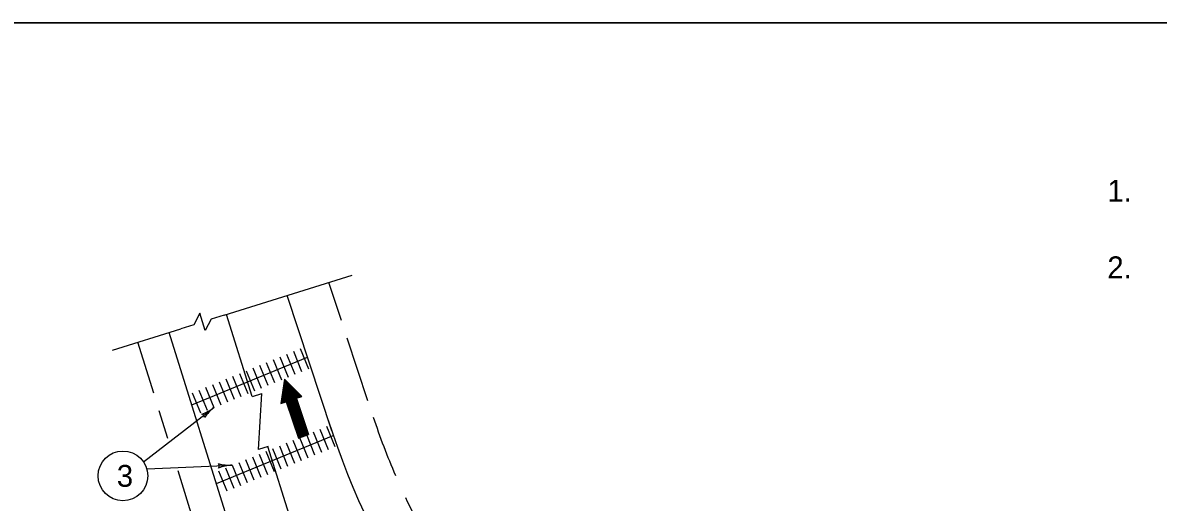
# Model space of a CAD drawing. Extents: x 1007 to 1035.5, y 1000.5 to 1021.5.
# Drawn here: x 1014.03 to 1024.42, y 1017.11 to 1021.5 of the extents above; entities that cross this region are included whole.
import ezdxf

# ---------------------------------------------------------------- set-up
doc = ezdxf.new("R2010")
doc.units = 0
for name, color, linetype in [('Level 1', 7, 'Continuous'), ('Level 10', 7, 'Continuous'), ('Level 11', 7, 'Continuous'), ('Level 2', 7, 'Continuous')]:
    doc.layers.add(name, color=color, linetype=linetype)

msp = doc.modelspace()

# ---------------------------------------------------------------- linework, layer by layer
at = {"layer": 'Level 1'}
for p, q in [((1015.877, 1018.825), (1017.046, 1019.191)), ((1016.948, 1018.778), (1016.834, 1019.125)), ((1016.86, 1017.768), (1016.452, 1019.005)), ((1016.132, 1018.082), (1015.898, 1018.832)), ((1014.857, 1018.506), (1015.479, 1018.701)), ((1016.564, 1014.862), (1015.373, 1018.668)), ((1017.191, 1018.043), (1017.002, 1018.615)), ((1015.233, 1018.112), (1015.087, 1018.578)), ((1016.509, 1018.496), (1016.585, 1018.311)), ((1016.571, 1018.521), (1016.647, 1018.336)), ((1015.58, 1018.006), (1016.638, 1018.441)), ((1016.262, 1018.394), (1016.338, 1018.209)), ((1016.324, 1018.42), (1016.4, 1018.235)), ((1016.386, 1018.445), (1016.462, 1018.26)), ((1016.447, 1018.47), (1016.523, 1018.285)), ((1016.016, 1018.293), (1016.092, 1018.108)), ((1016.077, 1018.318), (1016.153, 1018.133)), ((1016.139, 1018.344), (1016.215, 1018.159)), ((1016.201, 1018.369), (1016.277, 1018.184)), ((1015.769, 1018.192), (1015.845, 1018.007)), ((1015.831, 1018.217), (1015.907, 1018.032)), ((1015.892, 1018.242), (1015.968, 1018.057)), ((1015.954, 1018.268), (1016.03, 1018.083)), ((1015.584, 1018.116), (1015.66, 1017.931)), ((1015.646, 1018.141), (1015.722, 1017.956)), ((1015.707, 1018.166), (1015.783, 1017.981)), ((1016.136, 1018.083), (1016.222, 1018.11)), ((1016.192, 1017.598), (1016.222, 1018.11)), ((1015.139, 1017.485), (1015.783, 1017.981)), ((1015.36, 1017.698), (1015.281, 1017.952)), ((1016.751, 1017.783), (1016.827, 1017.598)), ((1016.813, 1017.809), (1016.889, 1017.624)), ((1015.805, 1017.287), (1016.874, 1017.726)), ((1016.505, 1017.682), (1016.581, 1017.497)), ((1016.566, 1017.707), (1016.642, 1017.522)), ((1016.628, 1017.733), (1016.704, 1017.548)), ((1016.69, 1017.758), (1016.766, 1017.573)), ((1016.278, 1017.625), (1016.192, 1017.598)), ((1016.196, 1017.555), (1016.272, 1017.37)), ((1016.258, 1017.581), (1016.334, 1017.396)), ((1016.485, 1016.954), (1016.276, 1017.624)), ((1016.32, 1017.606), (1016.396, 1017.421)), ((1016.381, 1017.631), (1016.457, 1017.446)), ((1016.443, 1017.657), (1016.519, 1017.472)), ((1015.171, 1017.42), (1015.95, 1017.454)), ((1015.95, 1017.454), (1016.026, 1017.269)), ((1016.011, 1017.479), (1016.087, 1017.294)), ((1016.073, 1017.505), (1016.149, 1017.32)), ((1016.135, 1017.53), (1016.211, 1017.345)), ((1015.6, 1016.937), (1015.455, 1017.401)), ((1015.826, 1017.403), (1015.902, 1017.218)), ((1015.888, 1017.429), (1015.964, 1017.244))]:
    msp.add_line(p, q, dxfattribs=at)
for points in [[(1015.877, 1018.825), (1015.757, 1018.788), (1015.703, 1018.684), (1015.653, 1018.843), (1015.598, 1018.738), (1015.479, 1018.701)], [(1016.419, 1018.18), (1016.576, 1017.709)], [(1016.421, 1018.191), (1016.581, 1017.711)], [(1016.422, 1018.202), (1016.585, 1017.712)], [(1016.424, 1018.213), (1016.59, 1017.714)], [(1016.425, 1018.224), (1016.595, 1017.716)], [(1016.425, 1018.224), (1016.595, 1017.716)], [(1016.427, 1018.235), (1016.6, 1017.717)], [(1016.432, 1018.235), (1016.604, 1017.719)], [(1016.44, 1018.227), (1016.609, 1017.72)], [(1016.448, 1018.219), (1016.614, 1017.722)], [(1016.456, 1018.211), (1016.619, 1017.724)], [(1016.464, 1018.204), (1016.623, 1017.725)], [(1016.472, 1018.196), (1016.628, 1017.727)], [(1016.48, 1018.188), (1016.633, 1017.728)], [(1016.487, 1018.18), (1016.638, 1017.73)], [(1016.404, 1018.074), (1016.42, 1018.026)], [(1016.406, 1018.085), (1016.425, 1018.028)], [(1016.407, 1018.096), (1016.43, 1018.03)], [(1016.409, 1018.107), (1016.434, 1018.031)], [(1016.41, 1018.119), (1016.439, 1018.033)], [(1016.412, 1018.129), (1016.555, 1017.702)], [(1016.413, 1018.135), (1016.557, 1017.703)], [(1016.414, 1018.146), (1016.562, 1017.705)], [(1016.416, 1018.157), (1016.566, 1017.706)], [(1016.418, 1018.168), (1016.571, 1017.708)], [(1016.495, 1018.172), (1016.642, 1017.731)], [(1016.503, 1018.164), (1016.647, 1017.733)], [(1016.511, 1018.156), (1016.541, 1018.067)], [(1016.519, 1018.148), (1016.546, 1018.068)], [(1016.519, 1018.148), (1016.546, 1018.068)], [(1016.527, 1018.141), (1016.551, 1018.07)], [(1016.535, 1018.133), (1016.555, 1018.071)], [(1016.543, 1018.125), (1016.56, 1018.073)], [(1016.551, 1018.117), (1016.565, 1018.075)], [(1016.559, 1018.109), (1016.57, 1018.076)], [(1016.566, 1018.101), (1016.574, 1018.078)], [(1016.574, 1018.094), (1016.579, 1018.079)], [(1016.582, 1018.086), (1016.584, 1018.081)], [(1016.396, 1018.019), (1016.396, 1018.018)], [(1016.398, 1018.03), (1016.401, 1018.02)], [(1016.399, 1018.041), (1016.406, 1018.022)], [(1016.401, 1018.052), (1016.411, 1018.023)], [(1016.403, 1018.063), (1016.415, 1018.025)]]:
    msp.add_lwpolyline(points, dxfattribs=at)
msp.add_lwpolyline([(1016.428, 1018.24), (1016.396, 1018.018), (1016.444, 1018.034), (1016.555, 1017.702), (1016.649, 1017.734), (1016.539, 1018.066), (1016.586, 1018.082)], close=True, dxfattribs=at)
msp.add_circle((1014.951, 1017.356), 0.227, dxfattribs=at)
for radius, start, end in [(6.8, 197.3801, 266.4525), (6.4, 198.2522, 203.3572), (6.4, 205.3585, 210.7965)]:
    msp.add_arc((1023.318, 1019.898), radius, start, end, dxfattribs=at)
at = {"layer": 'Level 10'}
msp.add_line((1007, 1021.5), (1035.5, 1021.5), dxfattribs=at)
at = {"layer": 'Level 11'}
msp.add_lwpolyline([(1007, 1000.5), (1035.5, 1000.5), (1035.5, 1021.5), (1007, 1021.5)], close=True, dxfattribs=at)
at = {"layer": 'Level 2'}
for centre, radius, start, end in [((1015.545, 1018.291), 0.391, 288.9415, 307.5883), ((1016.022, 1017.672), 0.391, 127.5944, 146.2631), ((1016.022, 1017.672), 0.391, 127.5821, 127.5944), ((1015.665, 1017.891), 0.0313, 356.369, 78.4857), ((1015.801, 1017.447), 0.0313, 321.2934, 43.4101), ((1015.932, 1017.844), 0.391, 253.866, 272.5127), ((1015.967, 1017.063), 0.391, 92.5188, 111.1876), ((1015.967, 1017.063), 0.391, 92.5066, 92.5188)]:
    msp.add_arc(centre, radius, start, end, dxfattribs=at)

# ---------------------------------------------------------------- texts
at = {"layer": 'Level 1'}
for s, p in [('1.', (1023.952, 1019.863)), ('2.', (1023.952, 1019.163)), ('3', (1014.895, 1017.256))]:
    msp.add_text(s, height=0.2, dxfattribs=at).set_placement(p)

doc.saveas('drawing.dxf')
